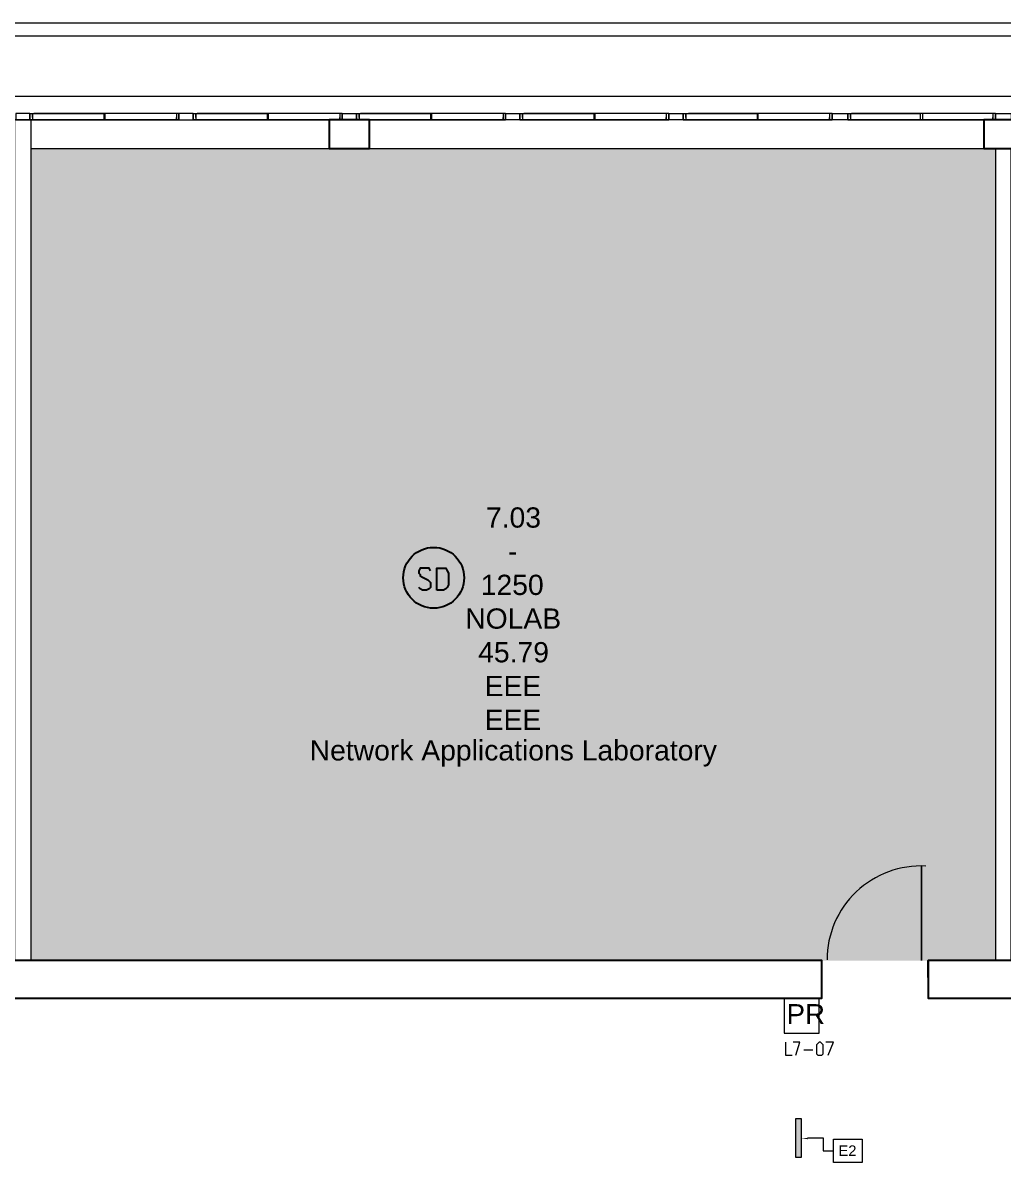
# Model space of a CAD drawing. Header units: millimetres. Extents: x -59 to 47, y 152 to 919.
# Drawn here: x -0.29 to 7.31, y 570.22 to 579.06 of the extents above; entities that cross this region are included whole.
import ezdxf

# ---------------------------------------------------------------- set-up
doc = ezdxf.new("R2010")
doc.units = ezdxf.units.MM
for name, color, linetype, true_color in [('PDF_014407$_ps_FIRE$DETECT', 80, 'Continuous', 0x3fff00), ('PDF_014407$_ps_FIRE_ALARM', 7, 'Continuous', 0x37dd00), ('PDF_014407$HL-TMP', 7, 'Continuous', 0x800000)]:
    doc.layers.add(name, color=color, linetype=linetype, true_color=true_color)
for name, color, linetype in [('PDF_014407$_ps_TEXTBOLD', 2, 'Continuous'), ('PDF_014407$_ps_TEXTBOLD$FIRE', 2, 'Continuous'), ('PDF_014407$BL', 7, 'Continuous'), ('PDF_014407$DR', 7, 'Continuous'), ('PDF_014407$FI-DSG', 7, 'Continuous'), ('PDF_014407$WA', 7, 'Continuous'), ('PDF_014407$WA-COL', 7, 'Continuous'), ('PDF_014407$WA-EXT', 7, 'Continuous'), ('PDF_014407$WN', 7, 'Continuous'), ('PDF_Text', 7, 'Continuous')]:
    doc.layers.add(name, color=color, linetype=linetype)
doc.styles.add('PDF ArialMT', font='arial.ttf')

msp = doc.modelspace()

# ---------------------------------------------------------------- linework, layer by layer
at = {"layer": 'PDF_014407$_ps_FIRE$DETECT', "lineweight": 25}
msp.add_circle((2.8967, 574.7599), 0.2359, dxfattribs=at)
at = {"layer": 'PDF_014407$_ps_FIRE_ALARM', "lineweight": 0}
msp.add_lwpolyline([(5.8832, 571.2313), (5.8832, 571.5024), (5.6122, 571.5024), (5.6122, 571.2313)], close=True, dxfattribs=at)
at = {"layer": 'PDF_014407$_ps_TEXTBOLD', "lineweight": 25}
msp.add_lwpolyline([(2.8716, 574.8151), (2.8616, 574.8352), (2.8415, 574.8352), (2.8114, 574.8352), (2.7913, 574.8352), (2.7813, 574.8151), (2.7813, 574.795), (2.7913, 574.785), (2.7913, 574.7749), (2.8114, 574.7649), (2.8516, 574.7448), (2.8616, 574.7348), (2.8716, 574.7247), (2.8716, 574.7147), (2.8716, 574.6846), (2.8616, 574.6745), (2.8415, 574.6645), (2.8114, 574.6645), (2.7913, 574.6745), (2.7813, 574.6846)], dxfattribs=at)
msp.add_lwpolyline([(2.9218, 574.6645), (2.9218, 574.8352), (2.972, 574.8352), (2.9921, 574.8352), (3.0021, 574.8151), (3.0122, 574.795), (3.0122, 574.7749), (3.0122, 574.7247), (3.0122, 574.7047), (3.0021, 574.6846), (2.9921, 574.6745), (2.972, 574.6645)], close=True, dxfattribs=at)
at = {"layer": 'PDF_014407$_ps_TEXTBOLD$FIRE', "lineweight": 20}
for points in [[(5.6222, 571.1611), (5.6222, 571.0607), (5.6724, 571.0607)], [(5.7025, 571.0607), (5.7326, 571.1611), (5.6824, 571.1611)], [(5.9535, 571.0607), (5.9936, 571.1611), (5.9334, 571.1611)], [(5.7627, 571.1008), (5.833, 571.1008)]]:
    msp.add_lwpolyline(points, dxfattribs=at)
msp.add_lwpolyline([(5.8832, 571.1611), (5.8732, 571.151), (5.8631, 571.141), (5.8631, 571.1109), (5.8631, 571.1008), (5.8631, 571.0707), (5.8732, 571.0607), (5.8832, 571.0607), (5.8932, 571.0607), (5.9033, 571.0607), (5.9133, 571.0707), (5.9133, 571.1008), (5.9133, 571.1109), (5.9133, 571.141), (5.9033, 571.151), (5.8932, 571.1611)], close=True, dxfattribs=at)
at = {"layer": 'PDF_014407$BL', "lineweight": 9}
for points in [[(-39.6917, 578.4892), (-39.6917, 579.0614), (14.958, 579.0614), (14.958, 578.4892)], [(-39.5913, 578.4892), (-39.5913, 578.961), (14.8576, 578.961), (14.8576, 578.4892)], [(7.8708, 562.799), (14.9681, 562.799), (14.9681, 562.8993), (15.0685, 562.8993), (15.0685, 563.2005), (15.0183, 563.2005), (15.0183, 578.0876), (15.1086, 578.0876), (15.1086, 578.4892), (-40.5651, 578.4892)], [(-0.2202, 578.0876), (7.2484, 578.0876)]]:
    msp.add_lwpolyline(points, dxfattribs=at)
at = {"layer": 'PDF_014407$DR', "lineweight": 0}
msp.add_lwpolyline([(6.6762, 571.7935), (6.6762, 572.5263), (6.6762, 571.7935)], dxfattribs=at)
msp.add_arc((6.6712, 571.7985), 0.7278, 87.0454, 180.00001, dxfattribs=at)
at = {"layer": 'PDF_014407$FI-DSG', "lineweight": 9}
for points in [[(5.7025, 570.2676), (5.7025, 570.5688), (5.7427, 570.5688), (5.7427, 570.2676)], [(5.9936, 570.4082), (6.2145, 570.4082), (6.2145, 570.2275), (5.9936, 570.2275)]]:
    msp.add_lwpolyline(points, close=True, dxfattribs=at)
msp.add_lwpolyline([(5.7929, 570.4182), (5.9133, 570.4182), (5.9133, 570.3178), (5.9936, 570.3178)], dxfattribs=at)
at = {"layer": 'PDF_014407$FI-DSG', "transparency": 33554559}
for points in [[(5.7427, 570.5688), (5.7025, 570.5688), (5.7427, 570.2676)], [(5.7025, 570.5688), (5.7427, 570.2676), (5.7025, 570.2676)], [(5.7929, 570.4082), (5.7427, 570.4182), (5.7929, 570.4182)]]:
    msp.add_solid(points, dxfattribs=at)
at = {"layer": 'PDF_014407$HL-TMP', "transparency": 33554559}
for points in [[(7.2484, 578.0876), (-0.2202, 578.0876), (7.2484, 571.7935)], [(-0.2202, 578.0876), (7.2484, 571.7935), (-0.2202, 571.7935)], [(5.9033, 571.7935), (5.9033, 571.7935), (-0.2202, 571.7935)], [(5.9033, 571.7935), (-0.2202, 571.7935), (6.7264, 571.7935)], [(6.7264, 571.7935), (7.2484, 571.7935), (7.2484, 571.7935)], [(7.2484, 571.7935), (7.2484, 571.7935), (6.7264, 571.7935)]]:
    msp.add_solid(points, dxfattribs=at)
at = {"layer": 'PDF_014407$WA', "lineweight": 20}
for points in [[(-0.2202, 571.7935), (-0.2202, 578.3085), (-0.3507, 578.3085), (-0.3507, 571.7935)], [(2.0886, 578.0876), (2.3998, 578.0876)], [(7.3689, 571.7935), (7.3689, 578.0876), (7.2484, 578.0876), (7.2484, 571.7935)]]:
    msp.add_lwpolyline(points, dxfattribs=at)
for points in [[(-0.2303, 578.3085), (-0.2303, 578.3587), (-0.3407, 578.3587), (-0.3407, 578.3085)], [(-0.2303, 578.3085), (-0.2303, 578.3587)], [(1.0346, 578.3085), (1.0346, 578.3587), (0.9242, 578.3587), (0.9242, 578.3085)], [(0.9242, 578.3085), (0.9242, 578.3587)], [(1.0346, 578.3085), (1.0346, 578.3587)], [(2.2995, 578.3085), (2.189, 578.3085), (2.189, 578.3587), (2.2995, 578.3587)], [(2.189, 578.3085), (2.189, 578.3587)], [(2.2995, 578.3085), (2.2995, 578.3587)], [(3.5643, 578.3085), (3.4539, 578.3085), (3.4539, 578.3587), (3.5643, 578.3587)], [(3.4539, 578.3085), (3.4539, 578.3587)], [(3.5643, 578.3085), (3.5643, 578.3587)], [(4.8292, 578.3085), (4.7187, 578.3085), (4.7187, 578.3587), (4.8292, 578.3587)], [(4.7187, 578.3085), (4.7187, 578.3587)], [(4.8292, 578.3085), (4.8292, 578.3587)], [(6.1041, 578.3085), (5.9836, 578.3085), (5.9836, 578.3587), (6.1041, 578.3587)], [(5.9836, 578.3085), (5.9836, 578.3587)], [(6.1041, 578.3085), (6.1041, 578.3587)], [(7.3689, 578.3085), (7.2484, 578.3085), (7.2484, 578.3587), (7.3689, 578.3587)], [(7.2484, 578.3085), (7.2484, 578.3587)]]:
    msp.add_lwpolyline(points, close=True, dxfattribs=at)
at = {"layer": 'PDF_014407$WA-COL', "lineweight": 25}
for points in [[(2.3998, 578.0876), (2.3998, 578.3085), (2.0886, 578.3085), (2.0886, 578.0876)], [(7.4593, 578.0876), (7.4593, 578.3085), (7.1581, 578.3085), (7.1581, 578.0876)]]:
    msp.add_lwpolyline(points, close=True, dxfattribs=at)
at = {"layer": 'PDF_014407$WA-EXT', "lineweight": 25}
for points in [[(5.9033, 571.6128), (5.9033, 571.7935), (-4.2457, 571.7935), (-4.2457, 571.5626), (-4.0047, 571.5626), (-4.0047, 571.5024)], [(-3.8943, 571.5024), (-4.0047, 571.5024), (5.9033, 571.5024), (5.9033, 571.7935)], [(6.7264, 571.663), (6.7264, 571.7935), (6.7264, 571.5024), (7.6098, 571.5024), (7.6098, 571.4421), (7.8407, 571.4421), (7.8407, 571.7935), (6.7264, 571.7935)]]:
    msp.add_lwpolyline(points, dxfattribs=at)
at = {"layer": 'PDF_014407$WN', "lineweight": 0}
for points in [[(0.352, 578.3085), (0.352, 578.3286), (0.352, 578.3587), (0.3419, 578.3587), (0.3419, 578.3286), (0.3419, 578.3085), (0.352, 578.3085), (0.8941, 578.3085), (0.352, 578.3085), (-0.2102, 578.3085), (-0.2303, 578.3085), (0.9242, 578.3085), (0.9041, 578.3085), (0.8941, 578.3085)], [(-0.2303, 578.3587), (-0.2102, 578.3587), (-0.2102, 578.3085)], [(-0.2102, 578.3286), (-0.2102, 578.3587), (-0.2001, 578.3587)], [(0.9041, 578.3587), (0.3419, 578.3587)], [(0.9242, 578.3587), (0.9041, 578.3587), (0.9041, 578.3085), (0.9041, 578.3286)], [(1.6168, 578.3085), (1.6168, 578.3286), (1.6168, 578.3587), (1.6068, 578.3587), (1.6068, 578.3286), (1.6068, 578.3085), (1.6168, 578.3085), (2.1589, 578.3085), (1.6168, 578.3085), (1.0547, 578.3085), (1.0346, 578.3085), (2.189, 578.3085), (2.1689, 578.3085), (2.1589, 578.3085)], [(1.0346, 578.3587), (1.0547, 578.3587), (1.0547, 578.3085)], [(1.0547, 578.3286), (1.0547, 578.3587), (1.0647, 578.3587)], [(2.1689, 578.3587), (1.6068, 578.3587)], [(2.189, 578.3587), (2.1689, 578.3587), (2.1689, 578.3085), (2.1689, 578.3286)], [(2.8817, 578.3085), (2.8817, 578.3286), (2.8817, 578.3587), (2.8716, 578.3587), (2.8716, 578.3286), (2.8716, 578.3085), (2.8817, 578.3085), (3.4238, 578.3085), (2.8817, 578.3085), (2.3195, 578.3085), (2.2995, 578.3085), (3.4539, 578.3085), (3.4338, 578.3085), (3.4238, 578.3085)], [(2.2995, 578.3587), (2.3195, 578.3587), (2.3195, 578.3085)], [(2.3195, 578.3286), (2.3195, 578.3587), (2.3296, 578.3587)], [(3.4338, 578.3587), (2.8716, 578.3587)], [(3.4539, 578.3587), (3.4338, 578.3587), (3.4338, 578.3085), (3.4338, 578.3286)], [(4.1465, 578.3085), (4.1465, 578.3286), (4.1465, 578.3587), (4.1365, 578.3587), (4.1365, 578.3286), (4.1365, 578.3085), (4.1465, 578.3085), (4.6886, 578.3085), (4.1465, 578.3085), (3.5844, 578.3085), (3.5643, 578.3085), (4.7187, 578.3085), (4.6987, 578.3085), (4.6886, 578.3085)], [(3.5643, 578.3587), (3.5844, 578.3587), (3.5844, 578.3085)], [(3.5844, 578.3286), (3.5844, 578.3587), (3.5944, 578.3587)], [(4.6987, 578.3587), (4.1365, 578.3587)], [(4.7187, 578.3587), (4.6987, 578.3587), (4.6987, 578.3085), (4.6987, 578.3286)], [(5.4114, 578.3085), (5.4114, 578.3286), (5.4114, 578.3587), (5.4014, 578.3587), (5.4014, 578.3286), (5.4014, 578.3085), (5.4114, 578.3085), (5.9535, 578.3085), (5.4114, 578.3085), (4.8492, 578.3085), (4.8292, 578.3085), (5.9836, 578.3085), (5.9635, 578.3085), (5.9535, 578.3085)], [(4.8292, 578.3587), (4.8492, 578.3587), (4.8492, 578.3085)], [(4.8492, 578.3286), (4.8492, 578.3587), (4.8693, 578.3587)], [(5.9635, 578.3587), (5.4014, 578.3587)], [(5.9836, 578.3587), (5.9635, 578.3587), (5.9635, 578.3085), (5.9635, 578.3286)], [(6.6863, 578.3085), (6.6863, 578.3286), (6.6863, 578.3587), (6.6662, 578.3587), (6.6662, 578.3286), (6.6662, 578.3085), (6.6863, 578.3085), (7.2183, 578.3085), (6.6863, 578.3085), (6.1241, 578.3085), (6.1041, 578.3085), (7.2484, 578.3085), (7.2284, 578.3085), (7.2183, 578.3085)], [(6.1041, 578.3587), (6.1241, 578.3587), (6.1241, 578.3085)], [(6.1241, 578.3286), (6.1241, 578.3587), (6.1342, 578.3587)], [(7.2284, 578.3587), (6.6662, 578.3587)], [(7.2484, 578.3587), (7.2284, 578.3587), (7.2284, 578.3085), (7.2284, 578.3286)]]:
    msp.add_lwpolyline(points, dxfattribs=at)
for points in [[(0.3419, 578.3587), (-0.2001, 578.3587)], [(1.6068, 578.3587), (1.0647, 578.3587)], [(2.8716, 578.3587), (2.3296, 578.3587)], [(4.1365, 578.3587), (3.5944, 578.3587)], [(5.4014, 578.3587), (4.8693, 578.3587)], [(6.6662, 578.3587), (6.1342, 578.3587)]]:
    msp.add_lwpolyline(points, close=True, dxfattribs=at)

# ---------------------------------------------------------------- texts
at = {"layer": 'PDF_Text', "attachment_point": 4, "style": 'PDF ArialMT'}
for s, insert, char_height in [('7.03', (3.3017, 575.2261), 0.15688), ('-', (3.4724, 574.9651), 0.1569), ('1250', (3.2615, 574.7041), 0.15688), ('NOLAB', (3.1411, 574.443), 0.15688), ('45.79', (3.2415, 574.182), 0.15688), ('EEE', (3.2917, 573.921), 0.15688), ('EEE', (3.2917, 573.66), 0.15688), ('Network Applications Laboratory', (1.9364, 573.399), 0.156884), ('E2', (6.0323, 570.3198), 0.0815)]:
    msp.add_mtext(s, dxfattribs=dict(at, insert=insert, char_height=char_height))
at = {"layer": 'PDF_Text', "color": 2, "insert": (5.6307, 571.3791), "char_height": 0.15281, "attachment_point": 4, "style": 'PDF ArialMT'}
msp.add_mtext('PR', dxfattribs=at)

doc.saveas('drawing.dxf')
